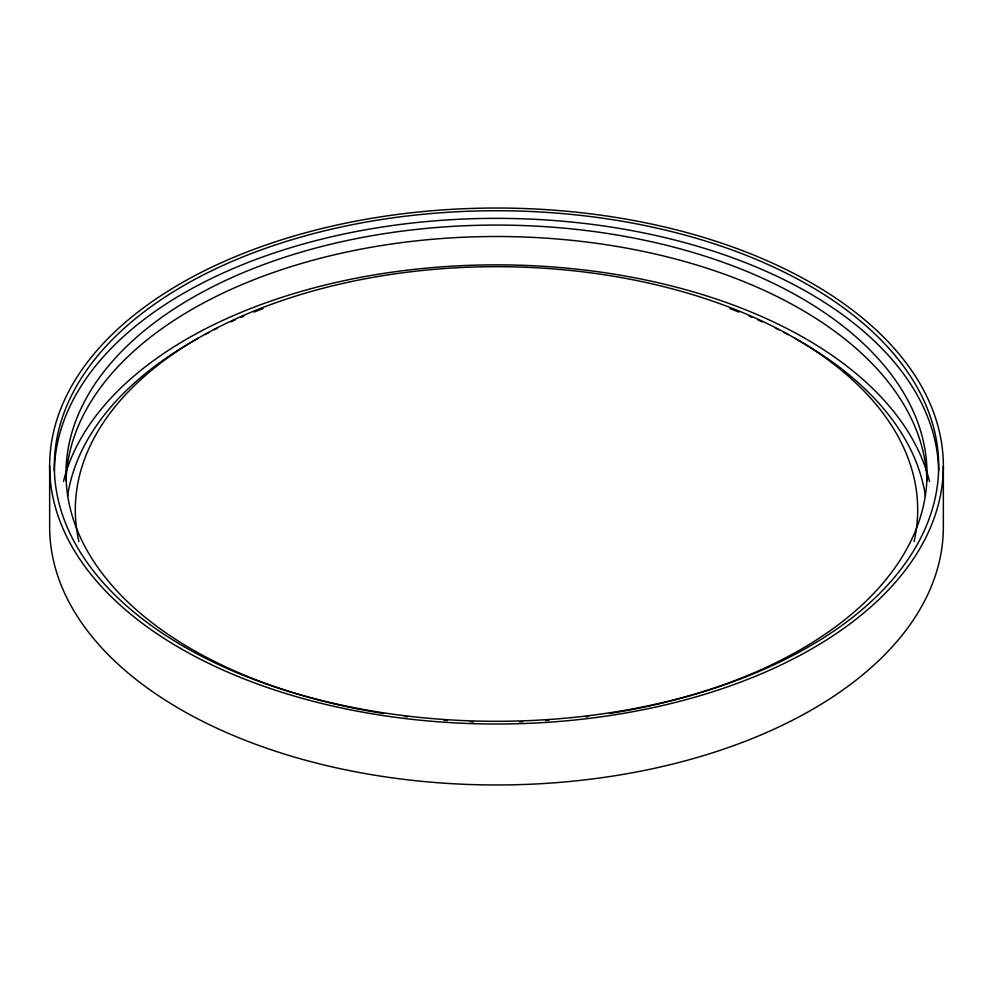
<?xml version="1.0" encoding="UTF-8"?>
<svg xmlns="http://www.w3.org/2000/svg" width="993" height="993" viewBox="0 0 993 993"><rect width="100%" height="100%" fill="white"/><g stroke="black" fill="none" stroke-linecap="round" stroke-linejoin="round"><path stroke-width="1.49" d="M943.35 466.015L943.35 526.985A446.85 257.981 0 0 1 496.5 784.966A446.85 257.981 0 0 1 49.65 526.985L49.65 466.015M383.509 713.483A430.515 248.56 0 0 1 144.146 330.818A430.515 248.56 0 0 1 848.854 330.818A430.515 248.56 0 0 1 609.491 713.483M588.539 716.45A430.515 248.56 0 0 1 585.522 716.822M548.844 720.347A430.515 248.56 0 0 1 545.765 720.558M522.603 721.737A430.515 248.56 0 0 1 519.525 721.837M473.475 721.837A430.515 248.56 0 0 1 470.397 721.737M447.235 720.558A430.515 248.56 0 0 1 444.156 720.347M407.478 716.822A430.515 248.56 0 0 1 404.461 716.45M78.919 541.582A421.181 243.173 0 0 1 496.5 266.67A421.181 243.173 0 0 1 914.081 541.582M67.536 496.351A430.515 248.56 0 0 1 198.414 338.116M204.906 334.604A430.515 248.56 0 0 1 208.865 332.518M214.24 329.775A430.515 248.56 0 0 1 216.958 328.422M230.86 321.856A430.515 248.56 0 0 1 235.13 319.945M240.889 317.45A430.515 248.56 0 0 1 243.794 316.233M254.071 312.05A430.515 248.56 0 0 1 263.033 308.624M729.967 308.624A430.515 248.56 0 0 1 738.929 312.05M749.206 316.233A430.515 248.56 0 0 1 752.111 317.45M757.87 319.945A430.515 248.56 0 0 1 762.14 321.856M776.042 328.422A430.515 248.56 0 0 1 778.76 329.775M784.135 332.518A430.515 248.56 0 0 1 788.094 334.604M794.586 338.116A430.515 248.56 0 0 1 925.464 496.351M63.44 481.493A437.516 252.594 0 0 1 496.5 264.858A437.516 252.594 0 0 1 929.56 481.493M66.059 480.575A430.515 248.56 0 0 1 496.5 236.508A430.515 248.56 0 0 1 926.941 480.575M54.342 470.632A442.183 255.288 0 0 1 496.5 218.348A442.183 255.288 0 0 1 938.658 470.632M183.829 646.53A442.183 255.288 0 0 0 923.614 532.087A442.183 255.288 0 0 0 382.057 219.428A442.183 255.288 0 0 0 183.829 646.53M180.527 648.441A446.85 257.981 0 0 0 928.12 532.794A446.85 257.981 0 0 0 380.853 216.822A446.85 257.981 0 0 0 180.527 648.441"/></g></svg>
